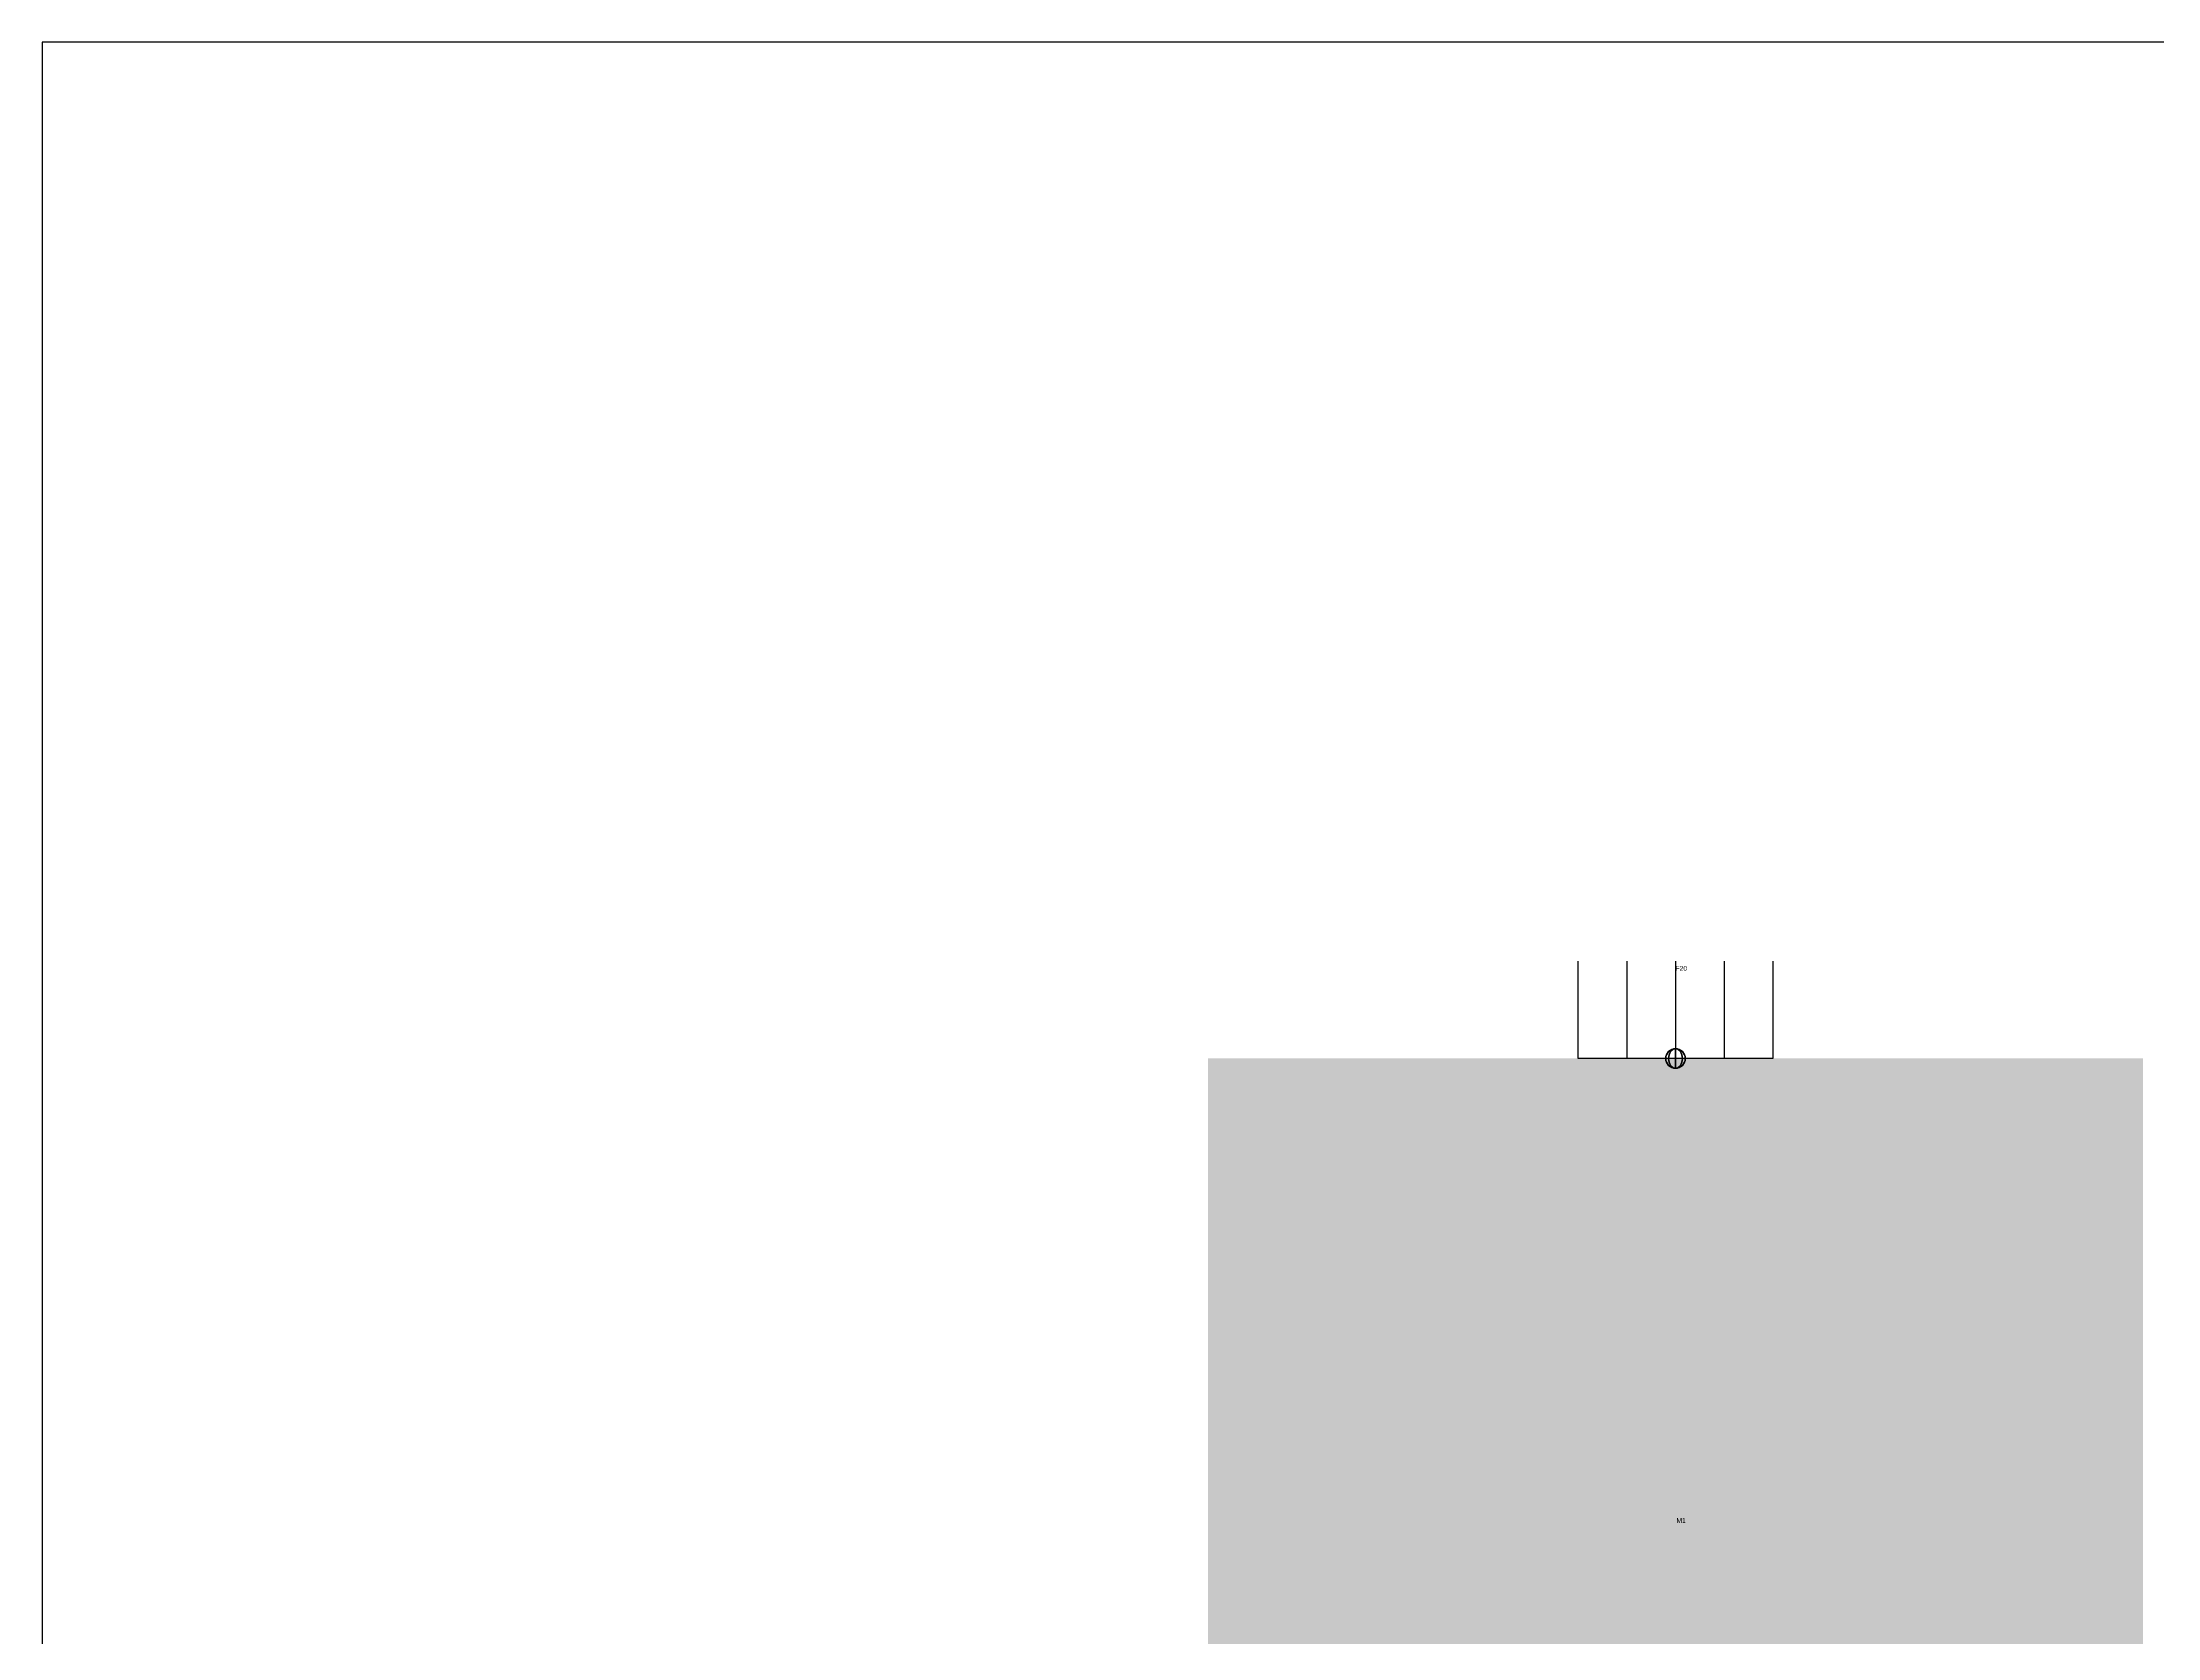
# Model space of a CAD drawing. Extents: x -24 to 438, y 72 to 424.
# Drawn here: x -23.8 to 84.8, y 342.3 to 424.2 of the extents above; entities that cross this region are included whole.
import ezdxf

# ---------------------------------------------------------------- set-up
doc = ezdxf.new("R2010")
doc.units = 0
doc.layers.get('0').update_dxf_attribs({"linetype": 'CONTINUOUS'})
for name, color, linetype in [('ANCHOR', 12, 'CONTINUOUS'), ('BORDER', 7, 'CONTINUOUS'), ('FRAME', 1, 'CONTINUOUS'), ('FRMATT', 1, 'CONTINUOUS'), ('POINT', 5, 'CONTINUOUS'), ('PTATT', 7, 'CONTINUOUS')]:
    doc.layers.add(name, color=color, linetype=linetype)

# ---------------------------------------------------------------- blocks, each defined once
blk = doc.blocks.new('ABORD')
at = {"layer": 'BORDER'}
for p, q in [((10.488288, 7.988302), (-0.011712, 7.988302)), ((-0.011712, 7.988302), (-0.011712, -0.011698))]:
    blk.add_line(p, q, dxfattribs=at)
at = {"flags": 9}
blk.add_attdef('SCL', (6.754556, 2.228261), '', height=0.1, dxfattribs=at)
blk = doc.blocks.new('FRAME')
at = {"const_width": 1}
blk.add_lwpolyline([(0, 0), (1, 0)], dxfattribs=at)
at = {"flags": 9}
for tag, p in [('XID', (0.5, 1)), ('MAT', (0.5, 0.983333))]:
    blk.add_attdef(tag, p, '', height=0.01, dxfattribs=at)
blk = doc.blocks.new('ANCHOR')
for p, q in [((-0.5, 0.5), (0, 0.5)), ((0, 0.5), (0, -0.5)), ((-0.5, 0.25), (0, 0.25)), ((-0.5, 0), (0, 0)), ((-0.5, -0.25), (0, -0.25)), ((0, -0.5), (-0.5, -0.5))]:
    blk.add_line(p, q)
at = {"flags": 9}
for tag, p in [('YST', (-0.466161, 0.78285)), ('XST', (-0.466161, 0.799517)), ('ZST', (-0.466161, 0.766184)), ('DX3', (-0.369477, 0.799517)), ('DY3', (-0.369477, 0.78285)), ('DZ3', (-0.369477, 0.766184)), ('YSR', (-0.466161, 0.73285)), ('XSR', (-0.466161, 0.749517)), ('ZSR', (-0.466161, 0.716184)), ('DX1', (-0.466161, 0.699517)), ('DY1', (-0.466161, 0.68285)), ('DZ1', (-0.466161, 0.666184)), ('RX1', (-0.466161, 0.649517)), ('RX3', (-0.369477, 0.749517)), ('RY3', (-0.369477, 0.73285)), ('RZ3', (-0.369477, 0.716184)), ('RY1', (-0.466161, 0.63285)), ('RZ1', (-0.466161, 0.616184)), ('DX2', (-0.466161, 0.599517)), ('DY2', (-0.466161, 0.58285)), ('DZ2', (-0.466161, 0.566184)), ('RX2', (-0.466161, 0.549517)), ('RY2', (-0.466161, 0.53285)), ('RZ2', (-0.466161, 0.516184))]:
    blk.add_attdef(tag, p, '', height=0.01, dxfattribs=at)
blk = doc.blocks.new('POINT')
at = {"color": 0, "linetype": 'BYBLOCK'}
blk.add_circle((0, 0), 0.5, dxfattribs=at)
at = {"color": 0, "linetype": 'BYBLOCK', "extrusion": (1e-16, 0, -1)}
blk.add_circle((0, 0), 0.5, dxfattribs=at)
at = {"color": 0, "linetype": 'BYBLOCK', "extrusion": (0.707107, 0, 0.707107)}
blk.add_circle((0, 0), 0.5, dxfattribs=at)
at = {"color": 0, "linetype": 'BYBLOCK', "extrusion": (0.707107, 0, -0.707107)}
blk.add_circle((0, 0), 0.5, dxfattribs=at)
at = {"color": 0, "linetype": 'BYBLOCK', "extrusion": (-0.707107, 0, -0.707107)}
blk.add_circle((0, 0), 0.5, dxfattribs=at)
at = {"color": 0, "linetype": 'BYBLOCK', "extrusion": (-0.707107, 0, 0.707107)}
blk.add_circle((0, 0), 0.5, dxfattribs=at)
at = {"color": 0, "linetype": 'BYBLOCK', "extrusion": (1, 0, 1e-16)}
blk.add_circle((0, 0), 0.5, dxfattribs=at)
at = {"color": 0, "linetype": 'BYBLOCK', "extrusion": (-1, 0, -2e-16)}
blk.add_circle((0, 0), 0.5, dxfattribs=at)

msp = doc.modelspace()

# ---------------------------------------------------------------- block references
at = {"layer": 'ANCHOR', "xscale": 10, "yscale": 10, "zscale": 10, "rotation": 270}
msp.add_blockref('ANCHOR', (60, 372, 84), dxfattribs=at)
at = {"layer": 'BORDER', "xscale": 44, "yscale": 44, "zscale": 44}
msp.add_blockref('ABORD', (-23.3125, 72.6875, -12), dxfattribs=at)
at = {"layer": 'FRAME', "xscale": 48, "yscale": 0.1, "zscale": 0.1, "rotation": 90}
msp.add_blockref('FRAME', (60, 324, 84), dxfattribs=at)
at = {"layer": 'POINT'}
msp.add_blockref('POINT', (60, 372, 84), dxfattribs=at)

# ---------------------------------------------------------------- texts
at = {"layer": 'FRMATT'}
msp.add_text('M1', height=0.25, dxfattribs=at).set_placement((60.049999, 348.149993, 84))
at = {"layer": 'PTATT'}
msp.add_text('F20', height=0.25, dxfattribs=at).set_placement((60, 376.5, 84))

doc.saveas('drawing.dxf')
